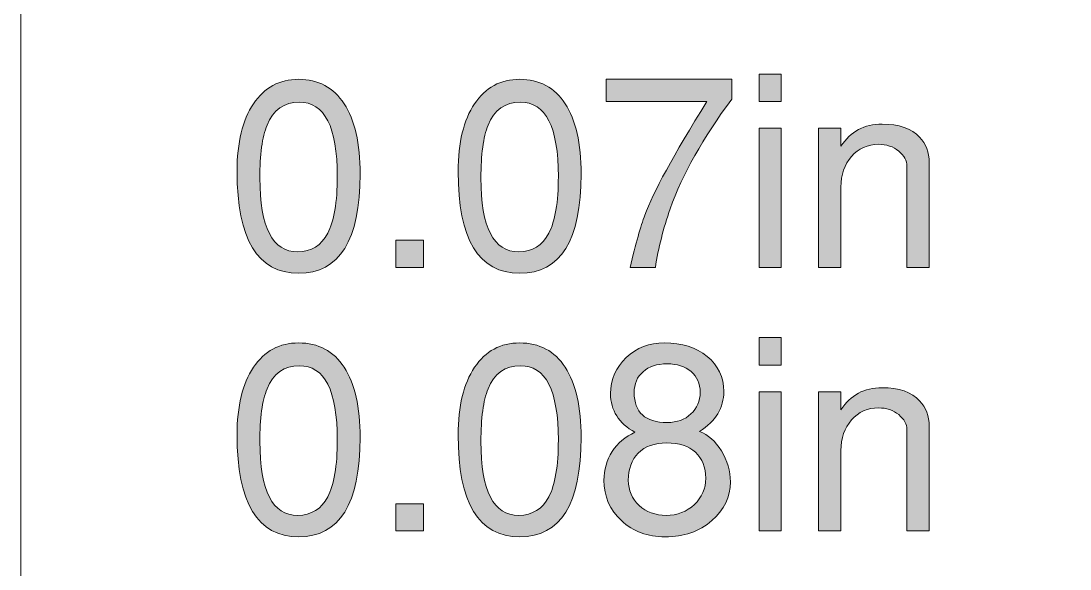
# Model space of a CAD drawing. Header units: inches. Extents: x 1.04 to 10.11, y -6.95 to -1.5.
# Drawn here: x 1.041 to 1.7, y -2.89 to -2.546 of the extents above; entities that cross this region are included whole.
import ezdxf

# ---------------------------------------------------------------- set-up
doc = ezdxf.new("R2010")
doc.units = ezdxf.units.IN
doc.header["$MEASUREMENT"] = 0
doc.layers.add('Layer 1', color=7, linetype='Continuous')

# ---------------------------------------------------------------- blocks, each defined once
blk = doc.blocks.new('block 64')
at = {"layer": 'Layer 1', "true_color": 0xed1f24}
h = blk.add_hatch(color=240, dxfattribs=at)
h.dxf.hatch_style = 2
edge = h.paths.add_edge_path()
edge.add_spline(control_points=[(1.2538, -2.64189), (1.2538, -2.68345), (1.24091, -2.70423), (1.21514, -2.70423), (1.18936, -2.70423), (1.17647, -2.6829), (1.17647, -2.64022), (1.17647, -2.62212), (1.17991, -2.60795), (1.1868, -2.59773), (1.19369, -2.5875), (1.20314, -2.5824), (1.21514, -2.5824), (1.22758, -2.5824), (1.23714, -2.5875), (1.2438, -2.59773), (1.25047, -2.60795), (1.2538, -2.62267), (1.2538, -2.64189)], knot_values=[0, 0, 0, 0, 1, 1, 1, 2, 2, 2, 3, 3, 3, 4, 4, 4, 5, 5, 5, 6, 6, 6, 6], degree=3, periodic=1)
edge = h.paths.add_edge_path()
edge.add_spline(control_points=[(1.23947, -2.64339), (1.23947, -2.61228), (1.23152, -2.59673), (1.21564, -2.59673), (1.20597, -2.59673), (1.19919, -2.60156), (1.1953, -2.61123), (1.1923, -2.61867), (1.1908, -2.62973), (1.1908, -2.6444), (1.1908, -2.67539), (1.19874, -2.69084), (1.21463, -2.69073), (1.22319, -2.69062), (1.22947, -2.68675), (1.23347, -2.67914), (1.23747, -2.67154), (1.23947, -2.65962), (1.23947, -2.64339)], knot_values=[0, 0, 0, 0, 1, 1, 1, 2, 2, 2, 3, 3, 3, 4, 4, 4, 5, 5, 5, 6, 6, 6, 6], degree=3, periodic=1)
h = blk.add_hatch(color=240, dxfattribs=at)
h.dxf.hatch_style = 2
edge = h.paths.add_edge_path()
edge.add_spline(control_points=[(1.3928, -2.64189), (1.3928, -2.68345), (1.37991, -2.70423), (1.35413, -2.70423), (1.32836, -2.70423), (1.31546, -2.6829), (1.31546, -2.64022), (1.31546, -2.62212), (1.31891, -2.60795), (1.3258, -2.59773), (1.33269, -2.5875), (1.34214, -2.5824), (1.35413, -2.5824), (1.36658, -2.5824), (1.37613, -2.5875), (1.3828, -2.59773), (1.38947, -2.60795), (1.3928, -2.62267), (1.3928, -2.64189)], knot_values=[0, 0, 0, 0, 1, 1, 1, 2, 2, 2, 3, 3, 3, 4, 4, 4, 5, 5, 5, 6, 6, 6, 6], degree=3, periodic=1)
edge = h.paths.add_edge_path()
edge.add_spline(control_points=[(1.37847, -2.64339), (1.37847, -2.61228), (1.37052, -2.59673), (1.35463, -2.59673), (1.34496, -2.59673), (1.33819, -2.60156), (1.3343, -2.61123), (1.3313, -2.61867), (1.3298, -2.62973), (1.3298, -2.6444), (1.3298, -2.67539), (1.33774, -2.69084), (1.35363, -2.69073), (1.36219, -2.69062), (1.36847, -2.68675), (1.37246, -2.67914), (1.37646, -2.67154), (1.37847, -2.65962), (1.37847, -2.64339)], knot_values=[0, 0, 0, 0, 1, 1, 1, 2, 2, 2, 3, 3, 3, 4, 4, 4, 5, 5, 5, 6, 6, 6, 6], degree=3, periodic=1)
h = blk.add_hatch(color=240, dxfattribs=at)
h.dxf.hatch_style = 2
edge = h.paths.add_edge_path()
edge.add_spline(control_points=[(1.48747, -2.5949), (1.46936, -2.61923), (1.45647, -2.64217), (1.44881, -2.66373), (1.44447, -2.67595), (1.44136, -2.68823), (1.43947, -2.70056), (1.43947, -2.70056), (1.42364, -2.70056), (1.42364, -2.70056), (1.42719, -2.68556), (1.43025, -2.67462), (1.43281, -2.66773), (1.43791, -2.65373), (1.45091, -2.62995), (1.4718, -2.59639), (1.4718, -2.59639), (1.40847, -2.59639), (1.40847, -2.59639), (1.40847, -2.59639), (1.40847, -2.5824), (1.40847, -2.5824), (1.40847, -2.5824), (1.48747, -2.5824), (1.48747, -2.5824), (1.48747, -2.5824), (1.48747, -2.5949), (1.48747, -2.5949)], knot_values=[0, 0, 0, 0, 1, 1, 1, 2, 2, 2, 3, 3, 3, 4, 4, 4, 5, 5, 5, 6, 6, 6, 7, 7, 7, 8, 8, 8, 9, 9, 9, 9], degree=3, periodic=1)
h = blk.add_hatch(color=240, dxfattribs=at)
h.dxf.hatch_style = 2
h.paths.add_polyline_path([(1.51864, -2.59639), (1.50464, -2.59639), (1.50464, -2.57906), (1.51864, -2.57906)])
h.paths.add_polyline_path([(1.51864, -2.70056), (1.50464, -2.70056), (1.50464, -2.61306), (1.51864, -2.61306)])
h = blk.add_hatch(color=240, dxfattribs=at)
h.dxf.hatch_style = 2
edge = h.paths.add_edge_path()
edge.add_spline(control_points=[(1.61163, -2.70056), (1.61163, -2.70056), (1.59763, -2.70056), (1.59763, -2.70056), (1.59763, -2.70056), (1.59763, -2.6369), (1.59763, -2.6369), (1.59763, -2.63345), (1.59591, -2.63031), (1.59246, -2.62748), (1.58902, -2.62465), (1.5848, -2.62323), (1.57979, -2.62323), (1.5729, -2.62323), (1.56724, -2.62576), (1.5628, -2.63081), (1.55835, -2.63587), (1.55613, -2.64229), (1.55613, -2.65006), (1.55613, -2.65006), (1.55613, -2.70056), (1.55613, -2.70056), (1.55613, -2.70056), (1.54213, -2.70056), (1.54213, -2.70056), (1.54213, -2.70056), (1.54213, -2.61306), (1.54213, -2.61306), (1.54213, -2.61306), (1.55613, -2.61306), (1.55613, -2.61306), (1.55613, -2.61306), (1.55613, -2.6244), (1.55613, -2.6244), (1.56213, -2.61517), (1.57074, -2.61056), (1.58196, -2.61056), (1.59263, -2.61056), (1.60052, -2.61329), (1.60563, -2.61873), (1.60963, -2.62295), (1.61163, -2.62828), (1.61163, -2.63472), (1.61163, -2.63472), (1.61163, -2.70056), (1.61163, -2.70056)], knot_values=[0, 0, 0, 0, 1, 1, 1, 2, 2, 2, 3, 3, 3, 4, 4, 4, 5, 5, 5, 6, 6, 6, 7, 7, 7, 8, 8, 8, 9, 9, 9, 10, 10, 10, 11, 11, 11, 12, 12, 12, 13, 13, 13, 14, 14, 14, 15, 15, 15, 15], degree=3, periodic=1)
h = blk.add_hatch(color=240, dxfattribs=at)
h.dxf.hatch_style = 2
h.paths.add_polyline_path([(1.29363, -2.70056), (1.2763, -2.70056), (1.2763, -2.6834), (1.29363, -2.6834)])
at = {"layer": 'Layer 1', "lineweight": 0}
for points in [[(1.51864, -2.59639), (1.50464, -2.59639), (1.50464, -2.57906), (1.51864, -2.57906), (1.51864, -2.59639)], [(1.51864, -2.70056), (1.50464, -2.70056), (1.50464, -2.61306), (1.51864, -2.61306), (1.51864, -2.70056)], [(1.29363, -2.70056), (1.2763, -2.70056), (1.2763, -2.6834), (1.29363, -2.6834), (1.29363, -2.70056)]]:
    blk.add_lwpolyline(points, dxfattribs=at)
for points, knots in [([(1.2538, -2.64189), (1.2538, -2.68345), (1.24091, -2.70423), (1.21514, -2.70423), (1.18936, -2.70423), (1.17647, -2.6829), (1.17647, -2.64022), (1.17647, -2.62212), (1.17991, -2.60795), (1.1868, -2.59773), (1.19369, -2.5875), (1.20314, -2.5824), (1.21514, -2.5824), (1.22758, -2.5824), (1.23714, -2.5875), (1.2438, -2.59773), (1.25047, -2.60795), (1.2538, -2.62267), (1.2538, -2.64189)], [0, 0, 0, 0, 1, 1, 1, 2, 2, 2, 3, 3, 3, 4, 4, 4, 5, 5, 5, 6, 6, 6, 6]), ([(1.3928, -2.64189), (1.3928, -2.68345), (1.37991, -2.70423), (1.35413, -2.70423), (1.32836, -2.70423), (1.31546, -2.6829), (1.31546, -2.64022), (1.31546, -2.62212), (1.31891, -2.60795), (1.3258, -2.59773), (1.33269, -2.5875), (1.34214, -2.5824), (1.35413, -2.5824), (1.36658, -2.5824), (1.37613, -2.5875), (1.3828, -2.59773), (1.38947, -2.60795), (1.3928, -2.62267), (1.3928, -2.64189)], [0, 0, 0, 0, 1, 1, 1, 2, 2, 2, 3, 3, 3, 4, 4, 4, 5, 5, 5, 6, 6, 6, 6]), ([(1.48747, -2.5949), (1.46936, -2.61923), (1.45647, -2.64217), (1.44881, -2.66373), (1.44447, -2.67595), (1.44136, -2.68823), (1.43947, -2.70056), (1.43947, -2.70056), (1.42364, -2.70056), (1.42364, -2.70056), (1.42719, -2.68556), (1.43025, -2.67462), (1.43281, -2.66773), (1.43791, -2.65373), (1.45091, -2.62995), (1.4718, -2.59639), (1.4718, -2.59639), (1.40847, -2.59639), (1.40847, -2.59639), (1.40847, -2.59639), (1.40847, -2.5824), (1.40847, -2.5824), (1.40847, -2.5824), (1.48747, -2.5824), (1.48747, -2.5824), (1.48747, -2.5824), (1.48747, -2.5949), (1.48747, -2.5949)], [0, 0, 0, 0, 1, 1, 1, 2, 2, 2, 3, 3, 3, 4, 4, 4, 5, 5, 5, 6, 6, 6, 7, 7, 7, 8, 8, 8, 9, 9, 9, 9]), ([(1.23947, -2.64339), (1.23947, -2.61228), (1.23152, -2.59673), (1.21564, -2.59673), (1.20597, -2.59673), (1.19919, -2.60156), (1.1953, -2.61123), (1.1923, -2.61867), (1.1908, -2.62973), (1.1908, -2.6444), (1.1908, -2.67539), (1.19874, -2.69084), (1.21463, -2.69073), (1.22319, -2.69062), (1.22947, -2.68675), (1.23347, -2.67914), (1.23747, -2.67154), (1.23947, -2.65962), (1.23947, -2.64339)], [0, 0, 0, 0, 1, 1, 1, 2, 2, 2, 3, 3, 3, 4, 4, 4, 5, 5, 5, 6, 6, 6, 6]), ([(1.37847, -2.64339), (1.37847, -2.61228), (1.37052, -2.59673), (1.35463, -2.59673), (1.34496, -2.59673), (1.33819, -2.60156), (1.3343, -2.61123), (1.3313, -2.61867), (1.3298, -2.62973), (1.3298, -2.6444), (1.3298, -2.67539), (1.33774, -2.69084), (1.35363, -2.69073), (1.36219, -2.69062), (1.36847, -2.68675), (1.37246, -2.67914), (1.37646, -2.67154), (1.37847, -2.65962), (1.37847, -2.64339)], [0, 0, 0, 0, 1, 1, 1, 2, 2, 2, 3, 3, 3, 4, 4, 4, 5, 5, 5, 6, 6, 6, 6]), ([(1.61163, -2.70056), (1.61163, -2.70056), (1.59763, -2.70056), (1.59763, -2.70056), (1.59763, -2.70056), (1.59763, -2.6369), (1.59763, -2.6369), (1.59763, -2.63345), (1.59591, -2.63031), (1.59246, -2.62748), (1.58902, -2.62465), (1.5848, -2.62323), (1.57979, -2.62323), (1.5729, -2.62323), (1.56724, -2.62576), (1.5628, -2.63081), (1.55835, -2.63587), (1.55613, -2.64229), (1.55613, -2.65006), (1.55613, -2.65006), (1.55613, -2.70056), (1.55613, -2.70056), (1.55613, -2.70056), (1.54213, -2.70056), (1.54213, -2.70056), (1.54213, -2.70056), (1.54213, -2.61306), (1.54213, -2.61306), (1.54213, -2.61306), (1.55613, -2.61306), (1.55613, -2.61306), (1.55613, -2.61306), (1.55613, -2.6244), (1.55613, -2.6244), (1.56213, -2.61517), (1.57074, -2.61056), (1.58196, -2.61056), (1.59263, -2.61056), (1.60052, -2.61329), (1.60563, -2.61873), (1.60963, -2.62295), (1.61163, -2.62828), (1.61163, -2.63472), (1.61163, -2.63472), (1.61163, -2.70056), (1.61163, -2.70056)], [0, 0, 0, 0, 1, 1, 1, 2, 2, 2, 3, 3, 3, 4, 4, 4, 5, 5, 5, 6, 6, 6, 7, 7, 7, 8, 8, 8, 9, 9, 9, 10, 10, 10, 11, 11, 11, 12, 12, 12, 13, 13, 13, 14, 14, 14, 15, 15, 15, 15])]:
    blk.add_open_spline(points, degree=3, knots=knots, dxfattribs=at)
blk = doc.blocks.new('block 63')
at = {"layer": 'Layer 1'}
blk.add_blockref('block 64', (0, 0), dxfattribs=at)
blk = doc.blocks.new('block 62')
at = {"layer": 'Layer 1'}
blk.add_blockref('block 63', (0, 0), dxfattribs=at)
blk = doc.blocks.new('block 61')
at = {"layer": 'Layer 1'}
blk.add_blockref('block 62', (0, 0), dxfattribs=at)
blk = doc.blocks.new('block 68')
at = {"layer": 'Layer 1', "true_color": 0xed1f24}
h = blk.add_hatch(color=240, dxfattribs=at)
h.dxf.hatch_style = 2
edge = h.paths.add_edge_path()
edge.add_spline(control_points=[(1.2538, -2.80748), (1.2538, -2.84904), (1.24091, -2.86982), (1.21514, -2.86982), (1.18936, -2.86982), (1.17647, -2.84848), (1.17647, -2.80581), (1.17647, -2.78771), (1.17991, -2.77354), (1.1868, -2.76332), (1.19369, -2.75309), (1.20314, -2.74799), (1.21514, -2.74799), (1.22758, -2.74799), (1.23714, -2.75309), (1.2438, -2.76332), (1.25047, -2.77354), (1.2538, -2.78826), (1.2538, -2.80748)], knot_values=[0, 0, 0, 0, 1, 1, 1, 2, 2, 2, 3, 3, 3, 4, 4, 4, 5, 5, 5, 6, 6, 6, 6], degree=3, periodic=1)
edge = h.paths.add_edge_path()
edge.add_spline(control_points=[(1.23947, -2.80898), (1.23947, -2.77787), (1.23152, -2.76232), (1.21564, -2.76232), (1.20597, -2.76232), (1.19919, -2.76715), (1.1953, -2.77681), (1.1923, -2.78426), (1.1908, -2.79532), (1.1908, -2.80998), (1.1908, -2.84098), (1.19874, -2.85643), (1.21463, -2.85632), (1.22319, -2.85621), (1.22947, -2.85234), (1.23347, -2.84473), (1.23747, -2.83712), (1.23947, -2.82521), (1.23947, -2.80898)], knot_values=[0, 0, 0, 0, 1, 1, 1, 2, 2, 2, 3, 3, 3, 4, 4, 4, 5, 5, 5, 6, 6, 6, 6], degree=3, periodic=1)
h = blk.add_hatch(color=240, dxfattribs=at)
h.dxf.hatch_style = 2
edge = h.paths.add_edge_path()
edge.add_spline(control_points=[(1.3928, -2.80748), (1.3928, -2.84904), (1.37991, -2.86982), (1.35413, -2.86982), (1.32836, -2.86982), (1.31546, -2.84848), (1.31546, -2.80581), (1.31546, -2.78771), (1.31891, -2.77354), (1.3258, -2.76332), (1.33269, -2.75309), (1.34214, -2.74799), (1.35413, -2.74799), (1.36658, -2.74799), (1.37613, -2.75309), (1.3828, -2.76332), (1.38947, -2.77354), (1.3928, -2.78826), (1.3928, -2.80748)], knot_values=[0, 0, 0, 0, 1, 1, 1, 2, 2, 2, 3, 3, 3, 4, 4, 4, 5, 5, 5, 6, 6, 6, 6], degree=3, periodic=1)
edge = h.paths.add_edge_path()
edge.add_spline(control_points=[(1.37847, -2.80898), (1.37847, -2.77787), (1.37052, -2.76232), (1.35463, -2.76232), (1.34496, -2.76232), (1.33819, -2.76715), (1.3343, -2.77681), (1.3313, -2.78426), (1.3298, -2.79532), (1.3298, -2.80998), (1.3298, -2.84098), (1.33774, -2.85643), (1.35363, -2.85632), (1.36219, -2.85621), (1.36847, -2.85234), (1.37246, -2.84473), (1.37646, -2.83712), (1.37847, -2.82521), (1.37847, -2.80898)], knot_values=[0, 0, 0, 0, 1, 1, 1, 2, 2, 2, 3, 3, 3, 4, 4, 4, 5, 5, 5, 6, 6, 6, 6], degree=3, periodic=1)
h = blk.add_hatch(color=240, dxfattribs=at)
h.dxf.hatch_style = 2
edge = h.paths.add_edge_path()
edge.add_spline(control_points=[(1.48664, -2.83531), (1.48664, -2.84476), (1.48275, -2.85287), (1.47497, -2.85965), (1.46719, -2.86643), (1.45741, -2.86982), (1.44564, -2.86982), (1.43464, -2.86982), (1.42547, -2.86643), (1.41814, -2.85965), (1.41081, -2.85287), (1.40714, -2.84443), (1.40714, -2.83432), (1.40714, -2.82754), (1.40886, -2.82151), (1.41231, -2.81623), (1.41574, -2.81096), (1.42053, -2.80693), (1.42664, -2.80415), (1.41642, -2.79848), (1.4113, -2.79037), (1.4113, -2.77982), (1.4113, -2.77093), (1.41458, -2.7634), (1.42114, -2.75724), (1.42769, -2.75106), (1.43569, -2.74799), (1.44514, -2.74799), (1.45614, -2.74799), (1.46511, -2.75081), (1.47205, -2.75648), (1.479, -2.76215), (1.48247, -2.76948), (1.48247, -2.77848), (1.48247, -2.78871), (1.47742, -2.79709), (1.46731, -2.80365), (1.47264, -2.80565), (1.47719, -2.80971), (1.48097, -2.81582), (1.48475, -2.82193), (1.48664, -2.82843), (1.48664, -2.83531)], knot_values=[0, 0, 0, 0, 1, 1, 1, 2, 2, 2, 3, 3, 3, 4, 4, 4, 5, 5, 5, 6, 6, 6, 7, 7, 7, 8, 8, 8, 9, 9, 9, 10, 10, 10, 11, 11, 11, 12, 12, 12, 13, 13, 13, 14, 14, 14, 14], degree=3, periodic=1)
edge = h.paths.add_edge_path()
edge.add_spline(control_points=[(1.47114, -2.83298), (1.47114, -2.8261), (1.46899, -2.82068), (1.46472, -2.81673), (1.46044, -2.81279), (1.45441, -2.81082), (1.44663, -2.81082), (1.43886, -2.81082), (1.43289, -2.81295), (1.42872, -2.81723), (1.42455, -2.82151), (1.42247, -2.82721), (1.42247, -2.83432), (1.42247, -2.84065), (1.42472, -2.8459), (1.42922, -2.85006), (1.43372, -2.85423), (1.43941, -2.85632), (1.4463, -2.85632), (1.4533, -2.85632), (1.45919, -2.85406), (1.46397, -2.84957), (1.46875, -2.84507), (1.47114, -2.83954), (1.47114, -2.83298)], knot_values=[0, 0, 0, 0, 1, 1, 1, 2, 2, 2, 3, 3, 3, 4, 4, 4, 5, 5, 5, 6, 6, 6, 7, 7, 7, 8, 8, 8, 8], degree=3, periodic=1)
edge = h.paths.add_edge_path()
edge.add_spline(control_points=[(1.46764, -2.77898), (1.46764, -2.77354), (1.46573, -2.76921), (1.46192, -2.76598), (1.45812, -2.76276), (1.45308, -2.76115), (1.4468, -2.76115), (1.44053, -2.76115), (1.43552, -2.76279), (1.43176, -2.76607), (1.42801, -2.76935), (1.42614, -2.77371), (1.42614, -2.77915), (1.42614, -2.79171), (1.43308, -2.79798), (1.44697, -2.79798), (1.45302, -2.79798), (1.45797, -2.79621), (1.46184, -2.79265), (1.46571, -2.7891), (1.46764, -2.78454), (1.46764, -2.77898)], knot_values=[0, 0, 0, 0, 1, 1, 1, 2, 2, 2, 3, 3, 3, 4, 4, 4, 5, 5, 5, 6, 6, 6, 7, 7, 7, 7], degree=3, periodic=1)
h = blk.add_hatch(color=240, dxfattribs=at)
h.dxf.hatch_style = 2
h.paths.add_polyline_path([(1.51864, -2.76198), (1.50464, -2.76198), (1.50464, -2.74465), (1.51864, -2.74465)])
h.paths.add_polyline_path([(1.51864, -2.86615), (1.50464, -2.86615), (1.50464, -2.77865), (1.51864, -2.77865)])
h = blk.add_hatch(color=240, dxfattribs=at)
h.dxf.hatch_style = 2
edge = h.paths.add_edge_path()
edge.add_spline(control_points=[(1.61163, -2.86615), (1.61163, -2.86615), (1.59763, -2.86615), (1.59763, -2.86615), (1.59763, -2.86615), (1.59763, -2.80248), (1.59763, -2.80248), (1.59763, -2.79904), (1.59591, -2.7959), (1.59246, -2.79306), (1.58902, -2.79024), (1.5848, -2.78882), (1.57979, -2.78882), (1.5729, -2.78882), (1.56724, -2.79135), (1.5628, -2.7964), (1.55835, -2.80146), (1.55613, -2.80787), (1.55613, -2.81565), (1.55613, -2.81565), (1.55613, -2.86615), (1.55613, -2.86615), (1.55613, -2.86615), (1.54213, -2.86615), (1.54213, -2.86615), (1.54213, -2.86615), (1.54213, -2.77865), (1.54213, -2.77865), (1.54213, -2.77865), (1.55613, -2.77865), (1.55613, -2.77865), (1.55613, -2.77865), (1.55613, -2.78998), (1.55613, -2.78998), (1.56213, -2.78076), (1.57074, -2.77615), (1.58196, -2.77615), (1.59263, -2.77615), (1.60052, -2.77888), (1.60563, -2.78432), (1.60963, -2.78854), (1.61163, -2.79387), (1.61163, -2.80031), (1.61163, -2.80031), (1.61163, -2.86615), (1.61163, -2.86615)], knot_values=[0, 0, 0, 0, 1, 1, 1, 2, 2, 2, 3, 3, 3, 4, 4, 4, 5, 5, 5, 6, 6, 6, 7, 7, 7, 8, 8, 8, 9, 9, 9, 10, 10, 10, 11, 11, 11, 12, 12, 12, 13, 13, 13, 14, 14, 14, 15, 15, 15, 15], degree=3, periodic=1)
h = blk.add_hatch(color=240, dxfattribs=at)
h.dxf.hatch_style = 2
h.paths.add_polyline_path([(1.29363, -2.86615), (1.2763, -2.86615), (1.2763, -2.84899), (1.29363, -2.84899)])
at = {"layer": 'Layer 1', "lineweight": 0}
for points in [[(1.51864, -2.76198), (1.50464, -2.76198), (1.50464, -2.74465), (1.51864, -2.74465), (1.51864, -2.76198)], [(1.51864, -2.86615), (1.50464, -2.86615), (1.50464, -2.77865), (1.51864, -2.77865), (1.51864, -2.86615)], [(1.29363, -2.86615), (1.2763, -2.86615), (1.2763, -2.84899), (1.29363, -2.84899), (1.29363, -2.86615)]]:
    blk.add_lwpolyline(points, dxfattribs=at)
for points, knots in [([(1.2538, -2.80748), (1.2538, -2.84904), (1.24091, -2.86982), (1.21514, -2.86982), (1.18936, -2.86982), (1.17647, -2.84848), (1.17647, -2.80581), (1.17647, -2.78771), (1.17991, -2.77354), (1.1868, -2.76332), (1.19369, -2.75309), (1.20314, -2.74799), (1.21514, -2.74799), (1.22758, -2.74799), (1.23714, -2.75309), (1.2438, -2.76332), (1.25047, -2.77354), (1.2538, -2.78826), (1.2538, -2.80748)], [0, 0, 0, 0, 1, 1, 1, 2, 2, 2, 3, 3, 3, 4, 4, 4, 5, 5, 5, 6, 6, 6, 6]), ([(1.3928, -2.80748), (1.3928, -2.84904), (1.37991, -2.86982), (1.35413, -2.86982), (1.32836, -2.86982), (1.31546, -2.84848), (1.31546, -2.80581), (1.31546, -2.78771), (1.31891, -2.77354), (1.3258, -2.76332), (1.33269, -2.75309), (1.34214, -2.74799), (1.35413, -2.74799), (1.36658, -2.74799), (1.37613, -2.75309), (1.3828, -2.76332), (1.38947, -2.77354), (1.3928, -2.78826), (1.3928, -2.80748)], [0, 0, 0, 0, 1, 1, 1, 2, 2, 2, 3, 3, 3, 4, 4, 4, 5, 5, 5, 6, 6, 6, 6]), ([(1.48664, -2.83531), (1.48664, -2.84476), (1.48275, -2.85287), (1.47497, -2.85965), (1.46719, -2.86643), (1.45741, -2.86982), (1.44564, -2.86982), (1.43464, -2.86982), (1.42547, -2.86643), (1.41814, -2.85965), (1.41081, -2.85287), (1.40714, -2.84443), (1.40714, -2.83432), (1.40714, -2.82754), (1.40886, -2.82151), (1.41231, -2.81623), (1.41574, -2.81096), (1.42053, -2.80693), (1.42664, -2.80415), (1.41642, -2.79848), (1.4113, -2.79037), (1.4113, -2.77982), (1.4113, -2.77093), (1.41458, -2.7634), (1.42114, -2.75724), (1.42769, -2.75106), (1.43569, -2.74799), (1.44514, -2.74799), (1.45614, -2.74799), (1.46511, -2.75081), (1.47205, -2.75648), (1.479, -2.76215), (1.48247, -2.76948), (1.48247, -2.77848), (1.48247, -2.78871), (1.47742, -2.79709), (1.46731, -2.80365), (1.47264, -2.80565), (1.47719, -2.80971), (1.48097, -2.81582), (1.48475, -2.82193), (1.48664, -2.82843), (1.48664, -2.83531)], [0, 0, 0, 0, 1, 1, 1, 2, 2, 2, 3, 3, 3, 4, 4, 4, 5, 5, 5, 6, 6, 6, 7, 7, 7, 8, 8, 8, 9, 9, 9, 10, 10, 10, 11, 11, 11, 12, 12, 12, 13, 13, 13, 14, 14, 14, 14]), ([(1.23947, -2.80898), (1.23947, -2.77787), (1.23152, -2.76232), (1.21564, -2.76232), (1.20597, -2.76232), (1.19919, -2.76715), (1.1953, -2.77681), (1.1923, -2.78426), (1.1908, -2.79532), (1.1908, -2.80998), (1.1908, -2.84098), (1.19874, -2.85643), (1.21463, -2.85632), (1.22319, -2.85621), (1.22947, -2.85234), (1.23347, -2.84473), (1.23747, -2.83712), (1.23947, -2.82521), (1.23947, -2.80898)], [0, 0, 0, 0, 1, 1, 1, 2, 2, 2, 3, 3, 3, 4, 4, 4, 5, 5, 5, 6, 6, 6, 6]), ([(1.37847, -2.80898), (1.37847, -2.77787), (1.37052, -2.76232), (1.35463, -2.76232), (1.34496, -2.76232), (1.33819, -2.76715), (1.3343, -2.77681), (1.3313, -2.78426), (1.3298, -2.79532), (1.3298, -2.80998), (1.3298, -2.84098), (1.33774, -2.85643), (1.35363, -2.85632), (1.36219, -2.85621), (1.36847, -2.85234), (1.37246, -2.84473), (1.37646, -2.83712), (1.37847, -2.82521), (1.37847, -2.80898)], [0, 0, 0, 0, 1, 1, 1, 2, 2, 2, 3, 3, 3, 4, 4, 4, 5, 5, 5, 6, 6, 6, 6]), ([(1.46764, -2.77898), (1.46764, -2.77354), (1.46573, -2.76921), (1.46192, -2.76598), (1.45812, -2.76276), (1.45308, -2.76115), (1.4468, -2.76115), (1.44053, -2.76115), (1.43552, -2.76279), (1.43176, -2.76607), (1.42801, -2.76935), (1.42614, -2.77371), (1.42614, -2.77915), (1.42614, -2.79171), (1.43308, -2.79798), (1.44697, -2.79798), (1.45302, -2.79798), (1.45797, -2.79621), (1.46184, -2.79265), (1.46571, -2.7891), (1.46764, -2.78454), (1.46764, -2.77898)], [0, 0, 0, 0, 1, 1, 1, 2, 2, 2, 3, 3, 3, 4, 4, 4, 5, 5, 5, 6, 6, 6, 7, 7, 7, 7]), ([(1.61163, -2.86615), (1.61163, -2.86615), (1.59763, -2.86615), (1.59763, -2.86615), (1.59763, -2.86615), (1.59763, -2.80248), (1.59763, -2.80248), (1.59763, -2.79904), (1.59591, -2.7959), (1.59246, -2.79306), (1.58902, -2.79024), (1.5848, -2.78882), (1.57979, -2.78882), (1.5729, -2.78882), (1.56724, -2.79135), (1.5628, -2.7964), (1.55835, -2.80146), (1.55613, -2.80787), (1.55613, -2.81565), (1.55613, -2.81565), (1.55613, -2.86615), (1.55613, -2.86615), (1.55613, -2.86615), (1.54213, -2.86615), (1.54213, -2.86615), (1.54213, -2.86615), (1.54213, -2.77865), (1.54213, -2.77865), (1.54213, -2.77865), (1.55613, -2.77865), (1.55613, -2.77865), (1.55613, -2.77865), (1.55613, -2.78998), (1.55613, -2.78998), (1.56213, -2.78076), (1.57074, -2.77615), (1.58196, -2.77615), (1.59263, -2.77615), (1.60052, -2.77888), (1.60563, -2.78432), (1.60963, -2.78854), (1.61163, -2.79387), (1.61163, -2.80031), (1.61163, -2.80031), (1.61163, -2.86615), (1.61163, -2.86615)], [0, 0, 0, 0, 1, 1, 1, 2, 2, 2, 3, 3, 3, 4, 4, 4, 5, 5, 5, 6, 6, 6, 7, 7, 7, 8, 8, 8, 9, 9, 9, 10, 10, 10, 11, 11, 11, 12, 12, 12, 13, 13, 13, 14, 14, 14, 15, 15, 15, 15]), ([(1.47114, -2.83298), (1.47114, -2.8261), (1.46899, -2.82068), (1.46472, -2.81673), (1.46044, -2.81279), (1.45441, -2.81082), (1.44663, -2.81082), (1.43886, -2.81082), (1.43289, -2.81295), (1.42872, -2.81723), (1.42455, -2.82151), (1.42247, -2.82721), (1.42247, -2.83432), (1.42247, -2.84065), (1.42472, -2.8459), (1.42922, -2.85006), (1.43372, -2.85423), (1.43941, -2.85632), (1.4463, -2.85632), (1.4533, -2.85632), (1.45919, -2.85406), (1.46397, -2.84957), (1.46875, -2.84507), (1.47114, -2.83954), (1.47114, -2.83298)], [0, 0, 0, 0, 1, 1, 1, 2, 2, 2, 3, 3, 3, 4, 4, 4, 5, 5, 5, 6, 6, 6, 7, 7, 7, 8, 8, 8, 8])]:
    blk.add_open_spline(points, degree=3, knots=knots, dxfattribs=at)
blk = doc.blocks.new('block 67')
at = {"layer": 'Layer 1'}
blk.add_blockref('block 68', (0, 0), dxfattribs=at)
blk = doc.blocks.new('block 66')
at = {"layer": 'Layer 1'}
blk.add_blockref('block 67', (0, 0), dxfattribs=at)
blk = doc.blocks.new('block 65')
at = {"layer": 'Layer 1'}
blk.add_blockref('block 66', (0, 0), dxfattribs=at)

msp = doc.modelspace()

# ---------------------------------------------------------------- linework, layer by layer
at = {"layer": 'Layer 1', "color": 7, "lineweight": 5, "true_color": 0xffffff}
msp.add_lwpolyline([(4.62116, -5.5625), (1.04061, -5.5625), (1.04061, -1.50062), (4.62116, -1.50062), (4.62116, -5.5625)], dxfattribs=at)

# ---------------------------------------------------------------- block references
at = {"layer": 'Layer 1'}
for name in ['block 61', 'block 65']:
    msp.add_blockref(name, (0, 0), dxfattribs=at)

doc.saveas('drawing.dxf')
